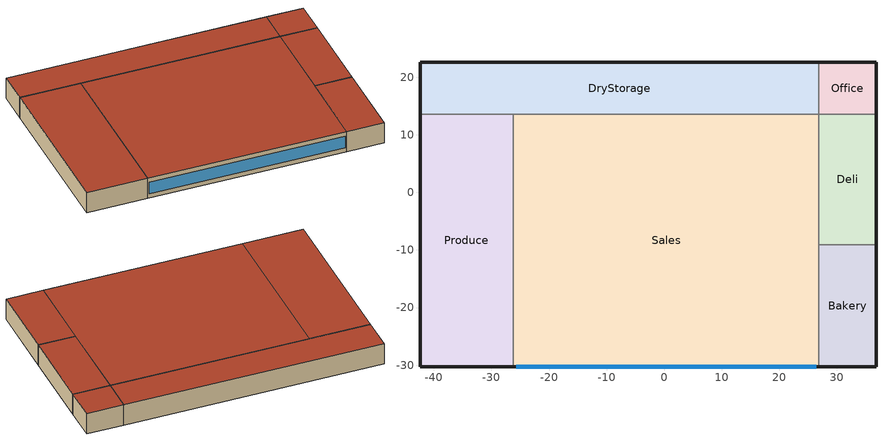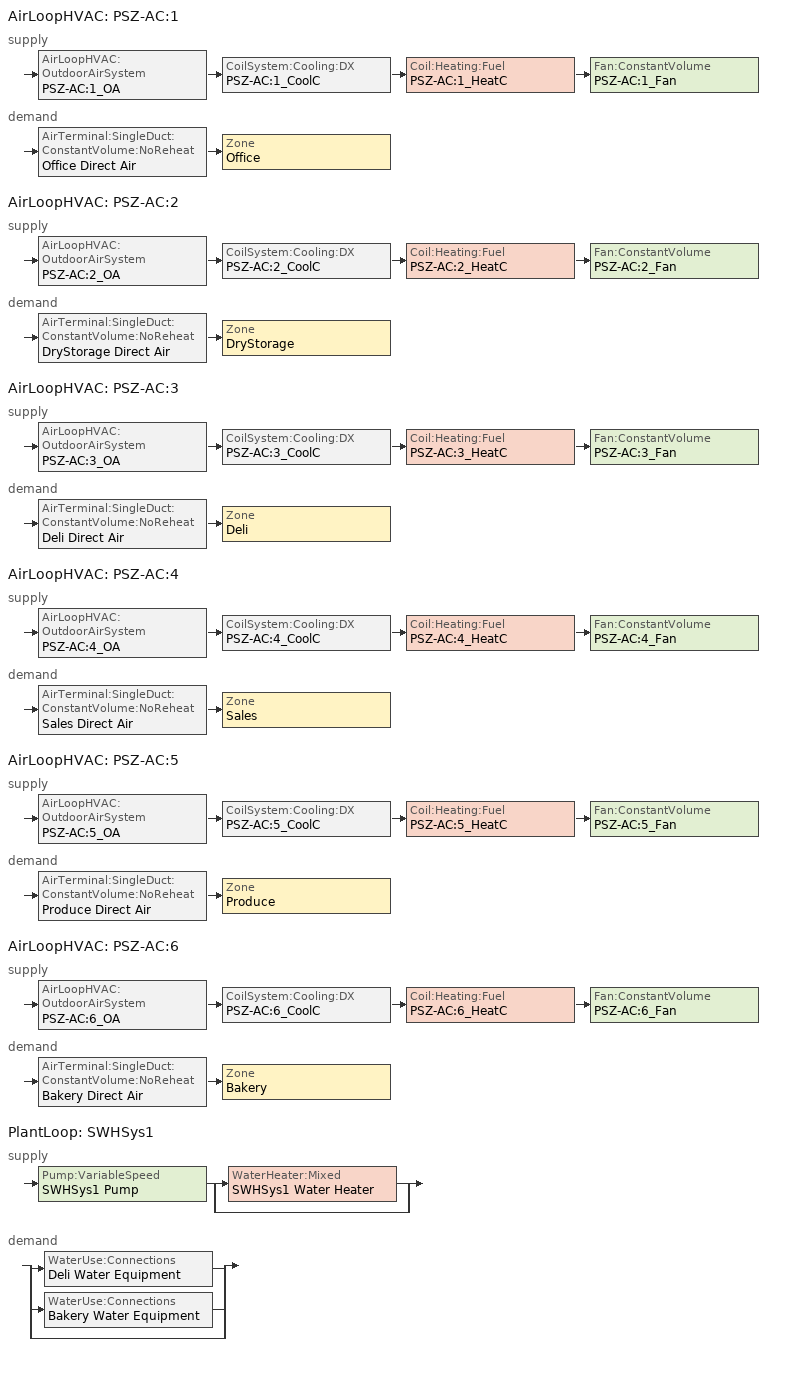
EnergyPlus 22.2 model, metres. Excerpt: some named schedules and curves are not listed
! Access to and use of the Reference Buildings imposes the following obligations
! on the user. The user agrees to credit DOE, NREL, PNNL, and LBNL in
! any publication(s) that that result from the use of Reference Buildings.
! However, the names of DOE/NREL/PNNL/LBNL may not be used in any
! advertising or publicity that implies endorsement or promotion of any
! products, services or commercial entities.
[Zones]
Bakery
 floor ground (ext-slab): 36.79,-9.13 36.79,-30.24 26.89,-30.24 26.89,-9.13 z0
 wall outside (Mass Non-res Ext Wall): 26.89,-30.24 36.79,-30.24 36.79,-9.13 z0:6.1
 wall to Sales (int-walls): 26.89,-9.13 26.89,-30.24 z0:6.1
 wall to Deli (int-walls): 36.79,-9.13 26.89,-9.13 z0:6.1
 roof outside (IEAD Non-res Roof): 26.89,-9.13 26.89,-30.24 36.79,-30.24 36.79,-9.13 z6.1
Sales
 floor ground (ext-slab): 26.89,13.58 26.89,-30.24 -26.17,-30.24 -26.17,13.58 z0
 wall outside (Mass Non-res Ext Wall): -26.17,-30.24 26.89,-30.24 z0:6.1
 wall to Deli (int-walls): 26.89,-9.13 26.89,13.58 z0:6.1
 wall to DryStorage (int-walls): 26.89,13.58 -26.17,13.58 z0:6.1
 wall to Produce (int-walls): -26.17,13.58 -26.17,-30.24 z0:6.1
 window (Window Non-res Fixed): -25.69,-30.24 26.41,-30.24 z1.37:4.73
 roof outside (IEAD Non-res Roof): -26.17,13.58 -26.17,-30.24 26.89,-30.24 26.89,13.58 z6.1
Deli
 floor ground (ext-slab): 36.79,13.58 36.79,-9.13 26.89,-9.13 26.89,13.58 z0
 wall outside (Mass Non-res Ext Wall): 36.79,-9.13 36.79,13.58 z0:6.1
 wall to Office (int-walls): 36.79,13.58 26.89,13.58 z0:6.1
 roof outside (IEAD Non-res Roof): 26.89,13.58 26.89,-9.13 36.79,-9.13 36.79,13.58 z6.1
DryStorage
 floor ground (ext-slab): 26.89,22.55 26.89,13.58 -42.4,13.58 -42.4,22.55 z0
 wall outside (Mass Non-res Ext Wall): 26.89,22.55 -42.4,22.55 -42.4,13.58 z0:6.1
 wall to Office (int-walls): 26.89,13.58 26.89,22.55 z0:6.1
 wall to Produce (int-walls): -42.4,13.58 -26.17,13.58 z0:6.1
 roof outside (IEAD Non-res Roof): -42.4,22.55 -42.4,13.58 26.89,13.58 26.89,22.55 z6.1
Office
 floor ground (ext-slab): 36.79,22.55 36.79,13.58 26.89,13.58 26.89,22.55 z0
 wall outside (Mass Non-res Ext Wall): 36.79,13.58 36.79,22.55 26.89,22.55 z0:6.1
 roof outside (IEAD Non-res Roof): 26.89,22.55 26.89,13.58 36.79,13.58 36.79,22.55 z6.1
Produce
 floor ground (ext-slab): -26.17,13.58 -26.17,-30.24 -42.4,-30.24 -42.4,13.58 z0
 wall outside (Mass Non-res Ext Wall): -42.4,13.58 -42.4,-30.24 -26.17,-30.24 z0:6.1
 roof outside (IEAD Non-res Roof): -42.4,13.58 -42.4,-30.24 -26.17,-30.24 -26.17,13.58 z6.1
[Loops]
AirLoopHVAC 'PSZ-AC:1'
 supply: AirLoopHVAC:OutdoorAirSystem 'PSZ-AC:1_OA' > CoilSystem:Cooling:DX 'PSZ-AC:1_CoolC' > Coil:Heating:Fuel 'PSZ-AC:1_HeatC' > Fan:ConstantVolume 'PSZ-AC:1_Fan'
 demand: AirTerminal:SingleDuct:ConstantVolume:NoReheat 'Office Direct Air' > Zone 'Office'
AirLoopHVAC 'PSZ-AC:2'
 supply: AirLoopHVAC:OutdoorAirSystem 'PSZ-AC:2_OA' > CoilSystem:Cooling:DX 'PSZ-AC:2_CoolC' > Coil:Heating:Fuel 'PSZ-AC:2_HeatC' > Fan:ConstantVolume 'PSZ-AC:2_Fan'
 demand: AirTerminal:SingleDuct:ConstantVolume:NoReheat 'DryStorage Direct Air' > Zone 'DryStorage'
AirLoopHVAC 'PSZ-AC:3'
 supply: AirLoopHVAC:OutdoorAirSystem 'PSZ-AC:3_OA' > CoilSystem:Cooling:DX 'PSZ-AC:3_CoolC' > Coil:Heating:Fuel 'PSZ-AC:3_HeatC' > Fan:ConstantVolume 'PSZ-AC:3_Fan'
 demand: AirTerminal:SingleDuct:ConstantVolume:NoReheat 'Deli Direct Air' > Zone 'Deli'
AirLoopHVAC 'PSZ-AC:4'
 supply: AirLoopHVAC:OutdoorAirSystem 'PSZ-AC:4_OA' > CoilSystem:Cooling:DX 'PSZ-AC:4_CoolC' > Coil:Heating:Fuel 'PSZ-AC:4_HeatC' > Fan:ConstantVolume 'PSZ-AC:4_Fan'
 demand: AirTerminal:SingleDuct:ConstantVolume:NoReheat 'Sales Direct Air' > Zone 'Sales'
AirLoopHVAC 'PSZ-AC:5'
 supply: AirLoopHVAC:OutdoorAirSystem 'PSZ-AC:5_OA' > CoilSystem:Cooling:DX 'PSZ-AC:5_CoolC' > Coil:Heating:Fuel 'PSZ-AC:5_HeatC' > Fan:ConstantVolume 'PSZ-AC:5_Fan'
 demand: AirTerminal:SingleDuct:ConstantVolume:NoReheat 'Produce Direct Air' > Zone 'Produce'
AirLoopHVAC 'PSZ-AC:6'
 supply: AirLoopHVAC:OutdoorAirSystem 'PSZ-AC:6_OA' > CoilSystem:Cooling:DX 'PSZ-AC:6_CoolC' > Coil:Heating:Fuel 'PSZ-AC:6_HeatC' > Fan:ConstantVolume 'PSZ-AC:6_Fan'
 demand: AirTerminal:SingleDuct:ConstantVolume:NoReheat 'Bakery Direct Air' > Zone 'Bakery'
PlantLoop 'SWHSys1'
 supply: Pump:VariableSpeed 'SWHSys1 Pump' > split
  | WaterHeater:Mixed 'SWHSys1 Water Heater'
  | bypass
 demand: split
  | WaterUse:Connections 'Deli Water Equipment'
  | WaterUse:Connections 'Bakery Water Equipment'
  | bypass
[Building]
Ref Bldg SuperMarket New2004_v1.3_5.0: North Axis {deg}=0; Terrain=City; Loads Convergence Tolerance Value {W}=0.04; Temperature Convergence Tolerance Value {deltaC}=0.2; Solar Distribution=FullInteriorAndExterior; Maximum Number of Warmup Days=25; Minimum Number of Warmup Days=6
[Site:Location]
USA NV-LAS VEGAS: Latitude {deg}=36.07; Longitude {deg}=-115.17; Time Zone {hr}=-8; Elevation {m}=664
[SizingPeriod:DesignDay] Day of Month=21; Humidity Condition Type=Wetbulb; Barometric Pressure {Pa}=93598; Rain Indicator=No; Snow Indicator=No; Daylight Saving Time Indicator=No; Solar Model Indicator=ASHRAEClearSky
Name | Month | Day Type | Maximum Dry-Bulb Temperature {C} | Daily Dry-Bulb Temperature Range {deltaC} | Wetbulb or DewPoint at Maximum Dry-Bulb {C} | Wind Speed {m/s} | Wind Direction {deg} | Sky Clearness
LAS_VEGAS Ann Htg 99.6% Condns DB | 1 | WinterDesignDay | -1.7 | 0 | -1.7 | 3.1 | 240 | 0
LAS_VEGAS Ann Clg .4% Condns WB=>MDB | 7 | SummerDesignDay | 34.7 | 13.6 | 21.9 | 5.3 | 230 | 1
[Site:WaterMainsTemperature]
Calculation Method=CORRELATION; Annual Average Outdoor Air Temperature {C}=19.48; Maximum Difference In Monthly Average Outdoor Air Temperatures {deltaC}=25.6
[Site:GroundTemperature:BuildingSurface]
18.89, 18.889, 18.895, 20.344, 20.899, 20.929, 20.753, 20.826, 21.013, 20.868, 19.246, 18.923
[Construction]
Mass Non-res Ext Wall: 1IN Stucco, 8IN Concrete HW, Mass NonRes Wall Insulation, 1/2IN Gypsum
IEAD Non-res Roof: Roof Membrane, IEAD NonRes Roof Insulation, Metal Decking
ext-slab: HW CONCRETE
int-walls: 1/2IN Gypsum, 1/2IN Gypsum
Window Non-res Fixed: NonRes Fixed Assembly Window
InteriorFurnishings: Std Wood 6inch
[Material] Thermal Absorptance=0.9
Name | Roughness | Thickness {m} | Conductivity {W/m-K} | Density {kg/m3} | Specific Heat {J/kg-K} | Solar Absorptance | Visible Absorptance
Mass NonRes Wall Insulation | MediumRough | 0.0365395 | 0.049 | 265 | 836.8 | 0.7 | 0.7
IEAD NonRes Roof Insulation | MediumRough | 0.124663 | 0.049 | 265 | 836.8 | 0.7 | 0.7
Std Wood 6inch | MediumSmooth | 0.15 | 0.12 | 540 | 1210 | 0.7 | 0.7
1/2IN Gypsum | Smooth | 0.0127 | 0.16 | 784.9 | 830 | 0.92 | 0.92
1IN Stucco | Smooth | 0.0253 | 0.6918 | 1858 | 837 | 0.92 | 0.92
8IN CONCRETE HW | Rough | 0.2032 | 1.311 | 2240 | 836.8 | 0.7 | 0.7
HW CONCRETE | Rough | 0.1016 | 1.311 | 2240 | 836.8 | 0.7 | 0.7
Roof Membrane | VeryRough | 0.0095 | 0.16 | 1121.29 | 1460 | 0.7 | 0.7
Metal Decking | MediumSmooth | 0.0015 | 45.006 | 7680 | 418.4 | 0.7 | 0.3
[WindowMaterial:SimpleGlazingSystem]
NonRes Fixed Assembly Window: U-Factor {W/m2-K}=3.23646; Solar Heat Gain Coefficient=0.25
[Zone] Type=1; Multiplier=1; Floor Area {m2}=autocalculate; Part of Total Floor Area=Yes
Bakery; Deli; DryStorage; Office; Produce; Sales
[People] Number of People Schedule=BLDG_OCC_SCH; Number of People Calculation Method=Area/Person; Fraction Radiant=0.3; Sensible Heat Fraction=AUTOCALCULATE; Activity Level Schedule=ACTIVITY_SCH; Enable ASHRAE 55 Comfort Warnings=No; Mean Radiant Temperature Calculation Type=ZoneAveraged; Work Efficiency Schedule=WORK_EFF_SCH; Clothing Insulation Calculation Method=ClothingInsulationSchedule; Clothing Insulation Schedule=CLOTHING_SCH; Air Velocity Schedule=AIR_VELO_SCH; Thermal Comfort Model 1 Type=FANGER
Name | Zone or ZoneList or Space or SpaceList | Floor Area per Person {m2/person}
Bakery People | Bakery | 11.61
Deli People | Deli | 11.61
DryStorage People | DryStorage | 27.87
Office People | Office | 18.58
Produce People | Produce | 11.61
Sales People | Sales | 11.61
[Lights] Schedule=BLDG_LIGHT_SCH; Design Level Calculation Method=Watts/Area; Return Air Fraction=0; Fraction Radiant=0.7; Fraction Visible=0.2; Fraction Replaceable=1; Return Air Fraction Calculated from Plenum Temperature=No
Name | Zone or ZoneList or Space or SpaceList | Watts per Zone Floor Area {W/m2}
Bakery_Lights | Bakery | 18.29
Deli_Lights | Deli | 18.29
DryStorage_Lights | DryStorage | 8.61
Office_Lights | Office | 11.84
Produce_Lights | Produce | 18.29
Sales_Lights | Sales | 18.29
[ElectricEquipment] Fraction Latent=0
Name | Zone or ZoneList or Space or SpaceList | Schedule | Design Level Calculation Method | Design Level {W} | Fraction Radiant | Fraction Lost | Watts per Zone Floor Area {W/m2}
Bakery_MiscPlug_Equip | Bakery | BLDG_EQUIP_SCH | EquipmentLevel | 11244 | 0.5 | 0
Deli_MiscPlug_Equip | Deli | BLDG_EQUIP_SCH | EquipmentLevel | 12105 | 0.5 | 0
DryStorage_MiscPlug_Equip | DryStorage | BLDG_EQUIP_SCH | Watts/Area |  | 0.5 | 0 | 8.07
Office_MiscPlug_Equip | Office | BLDG_EQUIP_SCH | Watts/Area |  | 0.5 | 0 | 8.07
Produce_MiscPlug_Equip | Produce | BLDG_EQUIP_SCH | Watts/Area |  | 0.5 | 0 | 5.38
Sales_MiscPlug_Equip | Sales | BLDG_EQUIP_SCH | Watts/Area |  | 0.5 | 0 | 5.38
Deli_Exhaust_Fan | Deli | Deli_Exhaust_SCH | EquipmentLevel | 524 | 0 | 1
[GasEquipment] Schedule=BLDG_EQUIP_SCH; Design Level Calculation Method=EquipmentLevel; Fraction Latent=0; Fraction Radiant=0.5; Fraction Lost=0
Name | Zone or ZoneList or Space or SpaceList | Design Level {W}
Bakery_MiscGas_Equip | Bakery | 5622
Deli_MiscGas_Equip | Deli | 6053
[Exterior:Lights]
Exterior Facade Lighting: Schedule=ALWAYS_ON; Design Level {W}=13577; Control Option=AstronomicalClock
[ZoneInfiltration:DesignFlowRate] Schedule=INFIL_HALF_ON_SCH; Design Flow Rate Calculation Method=Flow/ExteriorArea; Flow Rate per Exterior Surface Area {m3/s-m2}=0.000302; Constant Term Coefficient=1; Temperature Term Coefficient=0; Velocity Term Coefficient=0; Velocity Squared Term Coefficient=0
Name | Zone or ZoneList or Space or SpaceList
Bakery_Infiltration | Bakery
Deli_Infiltration | Deli
DryStorage_Infiltration | DryStorage
Office_Infiltration | Office
Produce_Infiltration | Produce
Sales_Infiltration | Sales
[InternalMass] Construction=InteriorFurnishings
Name | Zone or ZoneList | Surface Area {m2}
Bakery Internal Mass | Bakery | 418.0818
Deli Internal Mass | Deli | 449.4372
DryStorage Internal Mass | DryStorage | 1243.78
Office Internal Mass | Office | 177.6835
Produce Internal Mass | Produce | 1422.73
Sales Internal Mass | Sales | 4649.88
[ZoneMixing]
Deli Exhaust Fanmixing_0: Zone or Space=Deli; Schedule=HVACOperationSchd; Design Flow Rate Calculation Method=Flow/Zone; Design Flow Rate {m3/s}=1.0785; Source Zone or Space=Sales; Delta Temperature {deltaC}=0
[Fan:ConstantVolume] Availability Schedule=HVACOperationSchd; Maximum Flow Rate {m3/s}=AUTOSIZE; Motor In Airstream Fraction=1
Name | Fan Total Efficiency | Pressure Rise {Pa} | Motor Efficiency
PSZ-AC:1_Fan | 0.53625 | 622 | 0.825
PSZ-AC:2_Fan; PSZ-AC:3_Fan; PSZ-AC:5_Fan; PSZ-AC:6_Fan | 0.56875 | 622 | 0.875
PSZ-AC:4_Fan | 0.6006 | 1109.648 | 0.924
[Fan:ZoneExhaust] Availability Schedule=HVACOperationSchd
Name | Fan Total Efficiency | Pressure Rise {Pa} | Maximum Flow Rate {m3/s}
Bakery Exhaust Fan | 0.338 | 125 | 0.354
Deli Exhaust Fan | 1 | 1.0e-006 | 0.3375
Sales Exhaust Fan | 1 | 1.0e-006 | 1.0785
[Coil:Heating:Fuel] Availability Schedule=ALWAYS_ON; Fuel Type=NaturalGas; Nominal Capacity {W}=AUTOSIZE
Name | Burner Efficiency
PSZ-AC:1_HeatC; PSZ-AC:2_HeatC; PSZ-AC:6_HeatC | 0.8
PSZ-AC:3_HeatC; PSZ-AC:4_HeatC; PSZ-AC:5_HeatC | 0.78
[Coil:Cooling:DX:SingleSpeed]
PSZ-AC:1_CoolC DXCoil: Availability Schedule=ALWAYS_ON; Gross Rated Total Cooling Capacity {W}=AUTOSIZE; Gross Rated Sensible Heat Ratio=AUTOSIZE; Gross Rated Cooling COP {W/W}=3.66668; Rated Air Flow Rate {m3/s}=AUTOSIZE; Total Cooling Capacity Function of Temperature Curve=Cool-Cap-fT; Total Cooling Capacity Function of Flow Fraction Curve=ConstantCubic; Energy Input Ratio Function of Temperature Curve=Cool-EIR-fT; Energy Input Ratio Function of Flow Fraction Curve=ConstantCubic; Part Load Fraction Correlation Curve=Cool-PLF-fPLR
[Coil:Cooling:DX:TwoSpeed] Availability Schedule=ALWAYS_ON; High Speed Gross Rated Total Cooling Capacity {W}=AUTOSIZE; High Speed Rated Sensible Heat Ratio=AUTOSIZE; High Speed Rated Air Flow Rate {m3/s}=AUTOSIZE; Total Cooling Capacity Function of Temperature Curve=Measured_CoolCStandard10Ton_CapFT; Total Cooling Capacity Function of Flow Fraction Curve=Measured_CoolCStandard10Ton_CapFF; Energy Input Ratio Function of Temperature Curve=Measured_CoolCStandard10Ton_EIRFT; Energy Input Ratio Function of Flow Fraction Curve=Measured_CoolCStandard10Ton_EIRFFF; Part Load Fraction Correlation Curve=No_PLR_Degredation; Low Speed Gross Rated Total Cooling Capacity {W}=AUTOSIZE; Low Speed Gross Rated Sensible Heat Ratio=AUTOSIZE; Low Speed Rated Air Flow Rate {m3/s}=AUTOSIZE; Low Speed Total Cooling Capacity Function of Temperature Curve=Measured_LowSpeedCoolCapLSFT; Low Speed Energy Input Ratio Function of Temperature Curve=Measured_LowSpeedCoolEIRLSFT
Name | High Speed Gross Rated Cooling COP {W/W} | Low Speed Gross Rated Cooling COP {W/W}
PSZ-AC:2_CoolC DXCoil; PSZ-AC:3_CoolC DXCoil; PSZ-AC:5_CoolC DXCoil | 3.30033 | 3.34947
PSZ-AC:4_CoolC DXCoil | 3.23372 | 3.28187
PSZ-AC:6_CoolC DXCoil | 3.50016 | 3.55227
[Zone equipment]
Bakery: Bakery Exhaust Fan, Bakery Direct Air
Deli: Deli Exhaust Fan, Deli Direct Air
DryStorage: DryStorage Direct Air
Office: Office Direct Air
Produce: Produce Direct Air
Sales: Sales Exhaust Fan, Sales Direct Air
[Sizing:Zone] Zone Cooling Design Supply Air Temperature Input Method=SupplyAirTemperature; Zone Cooling Design Supply Air Temperature {C}=14; Zone Heating Design Supply Air Temperature Input Method=SupplyAirTemperature; Zone Heating Design Supply Air Temperature {C}=40; Zone Cooling Design Supply Air Humidity Ratio {kgWater/kgDryAir}=0.0085; Zone Heating Design Supply Air Humidity Ratio {kgWater/kgDryAir}=0.008; Cooling Design Air Flow Method=DesignDay; Heating Design Air Flow Method=DesignDay; Account for Dedicated Outdoor Air System=No; Dedicated Outdoor Air System Control Strategy=NeutralSupplyAir; Dedicated Outdoor Air Low Setpoint Temperature for Design {C}=autosize; Dedicated Outdoor Air High Setpoint Temperature for Design {C}=autosize; Zone Load Sizing Method=Sensible Load Only No Latent Load; Zone Latent Cooling Design Supply Air Humidity Ratio Input Method=HumidityRatioDifference; Zone Cooling Design Supply Air Humidity Ratio Difference {kgWater/kgDryAir}=0.005; Zone Latent Heating Design Supply Air Humidity Ratio Input Method=HumidityRatioDifference; Zone Humidification Design Supply Air Humidity Ratio Difference {kgWater/kgDryAir}=0.005
Name | Design Specification Outdoor Air Object
Bakery | SZ DSOA Bakery
Deli | SZ DSOA Deli
DryStorage | SZ DSOA DryStorage
Office | SZ DSOA Office
Produce | SZ DSOA Produce
Sales | SZ DSOA Sales
[DesignSpecification:OutdoorAir]
Name | Outdoor Air Method | Outdoor Air Flow per Zone Floor Area {m3/s-m2} | Outdoor Air Flow per Person {m3/s-person}
SZ DSOA Bakery; SZ DSOA Deli; SZ DSOA Produce; SZ DSOA Sales | Flow/Area | 0.0015
SZ DSOA DryStorage | Flow/Area | 0.00075
SZ DSOA Office | Flow/Person |  | 0.01
[ZoneControl:Thermostat] Control Type Schedule=Dual Zone Control Type Sched
Name | Zone or ZoneList | Control 1
Bakery Thermostat | Bakery | Bakery DualSPSched
Deli Thermostat | Deli | Deli DualSPSched
DryStorage Thermostat | DryStorage | DryStorage DualSPSched
Office Thermostat | Office | Office DualSPSched
Produce Thermostat | Produce | Produce DualSPSched
Sales Thermostat | Sales | Sales DualSPSched
[ThermostatSetpoint:DualSetpoint] Heating Setpoint Temperature Schedule=HTGSETP_SCH; Cooling Setpoint Temperature Schedule=CLGSETP_SCH
Bakery DualSPSched; Deli DualSPSched; DryStorage DualSPSched; Office DualSPSched; Produce DualSPSched; Sales DualSPSched
[SetpointManager:SingleZone:Reheat] Control Variable=Temperature; Minimum Supply Air Temperature {C}=10; Maximum Supply Air Temperature {C}=50
Name | Control Zone | Setpoint Node or NodeList
SupAirTemp MngrBakery | Bakery | PSZ-AC:6 Supply Equipment Outlet Node
SupAirTemp MngrDeli | Deli | PSZ-AC:3 Supply Equipment Outlet Node
SupAirTemp MngrDryStorage | DryStorage | PSZ-AC:2 Supply Equipment Outlet Node
SupAirTemp MngrOffice | Office | PSZ-AC:1 Supply Equipment Outlet Node
SupAirTemp MngrProduce | Produce | PSZ-AC:5 Supply Equipment Outlet Node
SupAirTemp MngrSales | Sales | PSZ-AC:4 Supply Equipment Outlet Node
[Sizing:System] Type of Load to Size On=Sensible; Design Outdoor Air Flow Rate {m3/s}=AUTOSIZE; Central Heating Maximum System Air Flow Ratio=1; Preheat Design Temperature {C}=7; Preheat Design Humidity Ratio {kgWater/kgDryAir}=0.008; Precool Design Temperature {C}=12.8; Precool Design Humidity Ratio {kgWater/kgDryAir}=0.008; Central Cooling Design Supply Air Temperature {C}=12.8; Central Heating Design Supply Air Temperature {C}=40; Type of Zone Sum to Use=NonCoincident; Central Cooling Design Supply Air Humidity Ratio {kgWater/kgDryAir}=0.0085; Central Heating Design Supply Air Humidity Ratio {kgWater/kgDryAir}=0.008; Cooling Supply Air Flow Rate Method=DesignDay; Heating Supply Air Flow Rate Method=DesignDay; System Outdoor Air Method=ZoneSum; Zone Maximum Outdoor Air Fraction=1; Cooling Design Capacity Method=CoolingDesignCapacity; Cooling Design Capacity {W}=autosize; Heating Design Capacity Method=HeatingDesignCapacity; Heating Design Capacity {W}=autosize; Central Cooling Capacity Control Method=OnOff
Name | 100% Outdoor Air in Cooling | 100% Outdoor Air in Heating
PSZ-AC:1; PSZ-AC:2; PSZ-AC:4; PSZ-AC:5; PSZ-AC:6 | No | No
PSZ-AC:3 | YES | YES
[Controller:OutdoorAir] Minimum Outdoor Air Flow Rate {m3/s}=AUTOSIZE; Maximum Outdoor Air Flow Rate {m3/s}=AUTOSIZE; Economizer Control Action Type=ModulateFlow; Economizer Maximum Limit Dry-Bulb Temperature {C}=28; Economizer Maximum Limit Enthalpy {J/kg}=64000; Economizer Minimum Limit Dry-Bulb Temperature {C}=-100; Lockout Type=NoLockout; Minimum Limit Type=FixedMinimum; Minimum Outdoor Air Schedule=MinOA_Sched
Name | Economizer Control Type
PSZ-AC:1_OA_Controller | NoEconomizer
PSZ-AC:2_OA_Controller; PSZ-AC:3_OA_Controller; PSZ-AC:4_OA_Controller; PSZ-AC:5_OA_Controller; PSZ-AC:6_OA_Controller | DifferentialDryBulb
[AirLoopHVAC] Design Supply Air Flow Rate {m3/s}=AUTOSIZE
PSZ-AC:1; PSZ-AC:2; PSZ-AC:3; PSZ-AC:4; PSZ-AC:5; PSZ-AC:6
[CoilSystem:Cooling:DX] Availability Schedule=ALWAYS_ON
Name | Cooling Coil
PSZ-AC:1_CoolC | PSZ-AC:1_CoolC DXCoil
PSZ-AC:2_CoolC | PSZ-AC:2_CoolC DXCoil
PSZ-AC:3_CoolC | PSZ-AC:3_CoolC DXCoil
PSZ-AC:4_CoolC | PSZ-AC:4_CoolC DXCoil
PSZ-AC:5_CoolC | PSZ-AC:5_CoolC DXCoil
PSZ-AC:6_CoolC | PSZ-AC:6_CoolC DXCoil
[AirTerminal:SingleDuct:ConstantVolume:NoReheat] Availability Schedule=ALWAYS_ON; Maximum Air Flow Rate {m3/s}=AUTOSIZE
Bakery Direct Air; Deli Direct Air; DryStorage Direct Air; Office Direct Air; Produce Direct Air; Sales Direct Air
[AvailabilityManager:NightCycle] Applicability Schedule=ALWAYS_ON; Fan Schedule=HVACOperationSchd; Control Type=CycleOnAny; Thermostat Tolerance {deltaC}=1; Cycling Run Time Control Type=FixedRunTime; Cycling Run Time {s}=1800
PSZ-AC:1 Availability Manager; PSZ-AC:2 Availability Manager; PSZ-AC:3 Availability Manager; PSZ-AC:4 Availability Manager; PSZ-AC:5 Availability Manager; PSZ-AC:6 Availability Manager
[SetpointManager:MixedAir] Control Variable=Temperature
Name | Setpoint Node or NodeList
PSZ-AC:1_CoolC SAT Manager | PSZ-AC:1_CoolC-PSZ-AC:1_HeatCNode
PSZ-AC:1_HeatC MixedAir Manager | PSZ-AC:1_HeatC-PSZ-AC:1_FanNode
PSZ-AC:1_OAMixed Air Temp Manager | PSZ-AC:1_OA-PSZ-AC:1_CoolCNode
PSZ-AC:2_CoolC SAT Manager | PSZ-AC:2_CoolC-PSZ-AC:2_HeatCNode
PSZ-AC:2_HeatC MixedAir Manager | PSZ-AC:2_HeatC-PSZ-AC:2_FanNode
PSZ-AC:2_OAMixed Air Temp Manager | PSZ-AC:2_OA-PSZ-AC:2_CoolCNode
PSZ-AC:3_CoolC SAT Manager | PSZ-AC:3_CoolC-PSZ-AC:3_HeatCNode
PSZ-AC:3_HeatC MixedAir Manager | PSZ-AC:3_HeatC-PSZ-AC:3_FanNode
PSZ-AC:3_OAMixed Air Temp Manager | PSZ-AC:3_OA-PSZ-AC:3_CoolCNode
PSZ-AC:4_CoolC SAT Manager | PSZ-AC:4_CoolC-PSZ-AC:4_HeatCNode
PSZ-AC:4_HeatC MixedAir Manager | PSZ-AC:4_HeatC-PSZ-AC:4_FanNode
PSZ-AC:4_OAMixed Air Temp Manager | PSZ-AC:4_OA-PSZ-AC:4_CoolCNode
PSZ-AC:5_CoolC SAT Manager | PSZ-AC:5_CoolC-PSZ-AC:5_HeatCNode
PSZ-AC:5_HeatC MixedAir Manager | PSZ-AC:5_HeatC-PSZ-AC:5_FanNode
PSZ-AC:5_OAMixed Air Temp Manager | PSZ-AC:5_OA-PSZ-AC:5_CoolCNode
PSZ-AC:6_CoolC SAT Manager | PSZ-AC:6_CoolC-PSZ-AC:6_HeatCNode
PSZ-AC:6_HeatC MixedAir Manager | PSZ-AC:6_HeatC-PSZ-AC:6_FanNode
PSZ-AC:6_OAMixed Air Temp Manager | PSZ-AC:6_OA-PSZ-AC:6_CoolCNode
[Refrigeration:Case] Availability Schedule=ALWAYS_ON; Rated Ambient Temperature {C}=23.88; Rated Ambient Relative Humidity {percent}=55; Latent Case Credit Curve Type=CaseTemperatureMethod; Case Lighting Schedule=BLDG_LIGHT_SCH; Fraction of Lighting Energy to Case=1; Minimum Anti-Sweat Heater Power per Unit Length {W/m}=0; Under Case HVAC Return Air Fraction=0
Name | Zone | Rated Total Cooling Capacity per Unit Length {W/m} | Rated Latent Heat Ratio | Rated Runtime Fraction | Case Length {m} | Case Operating Temperature {C} | Latent Case Credit Curve | Standard Case Fan Power per Unit Length {W/m} | Operating Case Fan Power per Unit Length {W/m} | Standard Case Lighting Power per Unit Length {W/m} | Case Anti-Sweat Heater Power per Unit Length {W/m} | Anti-Sweat Heater Control Type | Humidity at Zero Anti-Sweat Heater Energy {percent} | Case Height {m} | Fraction of Anti-Sweat Heater Energy to Case | Case Defrost Power per Unit Length {W/m} | Case Defrost Type | Case Defrost Schedule | Case Defrost Drip-Down Schedule | Defrost Energy Correction Curve Type | Refrigerated Case Restocking Schedule | Case Credit Fraction Schedule
Bakery_Case:1_WALKINFREEZER | Bakery | 461.52 | 0.1 | 0.4 | 2.4 | 2.2 | Bakery_Case:1_WALKINFREEZERSingleShelfHorizontal_LatentEnergyMult | 63 | 63 | 26.25 | 0 | None | 0 | 0 | 0 | 0 | NONE | Bakery_Case:1_WALKINFREEZER_CaseDefrost2aDaySched | Bakery_Case:1_WALKINFREEZER_CaseDripDown2aDaySched | None | Bakery_Case:1_WALKINFREEZER_WalkInStockingSched | Bakery_Case:1_WALKINFREEZER_CaseCreditReduxSched
Deli_Case:1_ MULTIDECKDIARYANDDELICASE | Deli | 1442.25 | 0.3 | 0.85 | 3 | 2.2 | Deli_Case:1_ MULTIDECKDIARYANDDELICASEMultiShelfVertical_LatentEnergyMult | 87.6 | 87.6 | 38.7 | 65.6 | None | 0 | 0 | 0.2 | 0 | OffCycle | Deli_Case:1_ MULTIDECKDIARYANDDELICASE_CaseDefrost2aDaySched | Deli_Case:1_ MULTIDECKDIARYANDDELICASE_CaseDripDown2aDaySched | None | Deli_Case:1_ MULTIDECKDIARYANDDELICASE_CaseStockingSched | Deli_Case:1_ MULTIDECKDIARYANDDELICASE_CaseCreditReduxSched
Deli_Case:2_WALKINFREEZER | Deli | 461.52 | 0.1 | 0.4 | 4.8 | 2.2 | Deli_Case:2_WALKINFREEZERSingleShelfHorizontal_LatentEnergyMult | 97.1 | 97.1 | 26.25 | 0 | None | 0 | 0 | 0 | 511.8 | ELECTRIC | Deli_Case:2_WALKINFREEZER_CaseDefrost2aDaySched | Deli_Case:2_WALKINFREEZER_CaseDripDown2aDaySched | None | Deli_Case:2_WALKINFREEZER_WalkInStockingSched | Deli_Case:2_WALKINFREEZER_CaseCreditReduxSched
Produce_Case:1_ MULTIDECKDIARYANDDELICASE | Produce | 1442.25 | 0.3 | 0.85 | 30 | 2.2 | Produce_Case:1_ MULTIDECKDIARYANDDELICASEMultiShelfVertical_LatentEnergyMult | 41 | 41 | 60 | 0 | None | 0 | 0 | 0.2 | 0 | OffCycle | Produce_Case:1_ MULTIDECKDIARYANDDELICASE_CaseDefrost2aDaySched | Produce_Case:1_ MULTIDECKDIARYANDDELICASE_CaseDripDown2aDaySched | None | Produce_Case:1_ MULTIDECKDIARYANDDELICASE_CaseStockingSched | Produce_Case:1_ MULTIDECKDIARYANDDELICASE_CaseCreditReduxSched
Sales_Case:1_MEATDISPLAYCASE | Sales | 1442.25 | 0.1 | 0.85 | 33.58 | 2.2 | Sales_Case:1_MEATDISPLAYCASE_SingleShelfHorizontal_LatentEnergyMult | 87.6 | 87.6 | 38.7 | 65.6 | LINEAR | 35 | 1.5 | 0.2 | 443 | ELECTRIC | Sales_Case:1_MEATDISPLAYCASE_CaseDefrost2aDaySched | Sales_Case:1_MEATDISPLAYCASE_CaseDripDown2aDaySched |  | Sales_Case:1_MEATDISPLAYCASE_CaseStockingSched
Sales_Case:2_ MULTIDECKDIARYANDDELICASE | Sales | 1442.25 | 0.3 | 0.85 | 49.25 | 2.2 | Sales_Case:2_ MULTIDECKDIARYANDDELICASEMultiShelfVertical_LatentEnergyMult | 41 | 41 | 60 | 0 | None | 0 | 0 | 0.2 | 0 | OffCycle | Sales_Case:2_ MULTIDECKDIARYANDDELICASE_CaseDefrost2aDaySched | Sales_Case:2_ MULTIDECKDIARYANDDELICASE_CaseDripDown2aDaySched | None | Sales_Case:2_ MULTIDECKDIARYANDDELICASE_CaseStockingSched | Sales_Case:2_ MULTIDECKDIARYANDDELICASE_CaseCreditReduxSched
Sales_Case:3_GLASSDOORFROZENFOOD | Sales | 538.44 | 0.13 | 0.85 | 81.69 | -15 | Sales_Case:3_GLASSDOORFROZENFOODSingleShelfHorizontal_LatentEnergyMult | 65.6 | 65.6 | 108.3 | 233 | HeatBalanceMethod | 1.5 | 1.5 | 0.2 | 1312 | ELECTRIC | Sales_Case:3_GLASSDOORFROZENFOOD_CaseDefrost2aDaySched | Sales_Case:3_GLASSDOORFROZENFOOD_CaseDripDown2aDaySched |  | Sales_Case:3_GLASSDOORFROZENFOOD_CaseStockingSched | Sales_Case:3_GLASSDOORFROZENFOOD_CaseCreditReduxSched
Sales_Case:4_OPENWELLICECREAMDISPLAYCASE | Sales | 528.83 | 0.1 | 0.85 | 39.01 | -12 | Sales_Case:4_OPENWELLICECREAMDISPLAYCASESingleShelfHorizontal_LatentEnergyMult | 32.8 | 32.8 | 0 | 78.7 | LINEAR | 35 | 1.5 | 0.2 | 1378 | ELECTRIC | Sales_Case:4_OPENWELLICECREAMDISPLAYCASE_CaseDefrost2aDaySched | Sales_Case:4_OPENWELLICECREAMDISPLAYCASE_CaseDripDown2aDaySched | None | Sales_Case:4_OPENWELLICECREAMDISPLAYCASE_CaseStockingSched | Sales_Case:4_OPENWELLICECREAMDISPLAYCASE_CaseCreditReduxSched
Sales_Case:5_WALKINFREEZER | Sales | 461.52 | 0.1 | 0.4 | 10.44 | 2.2 | Sales_Case:5_WALKINFREEZERSingleShelfHorizontal_LatentEnergyMult | 97 | 97 | 26.25 | 0 | None | 0 | 0 | 0 | 511.8 | ELECTRIC | Sales_Case:5_WALKINFREEZER_CaseDefrost2aDaySched | Sales_Case:5_WALKINFREEZER_CaseDripDown2aDaySched | None | Sales_Case:5_WALKINFREEZER_WalkInStockingSched | Sales_Case:5_WALKINFREEZER_CaseCreditReduxSched
Sales_Case:6_WALKINFREEZER | Sales | 461.52 | 0.1 | 0.4 | 96.66 | 2.2 | Sales_Case:6_WALKINFREEZERSingleShelfHorizontal_LatentEnergyMult | 63 | 63 | 26.25 | 0 | None | 0 | 0 | 0 | 0 | NONE | Sales_Case:6_WALKINFREEZER_CaseDefrost2aDaySched | Sales_Case:6_WALKINFREEZER_CaseDripDown2aDaySched | None | Sales_Case:6_WALKINFREEZER_WalkInStockingSched | Sales_Case:6_WALKINFREEZER_CaseCreditReduxSched
Sales_Case:7_WALKINFREEZER | Sales | 615.36 | 0.1 | 0.4 | 38.1 | -23.3 | Sales_Case:7_WALKINFREEZERSingleShelfHorizontal_LatentEnergyMult | 105 | 105 | 26.25 | 0 | None | 0 | 0 | 0 | 761.15 | ELECTRIC | Sales_Case:7_WALKINFREEZER_CaseDefrost2aDaySched | Sales_Case:7_WALKINFREEZER_CaseDripDown2aDaySched | None | Sales_Case:7_WALKINFREEZER_WalkInStockingSched | Sales_Case:7_WALKINFREEZER_CaseCreditReduxSched
[Refrigeration:CompressorRack] Heat Rejection Location=OUTDOORS; Design Condenser Fan Power {W}=4500; Condenser Type=AIRCOOLED
Name | Design Compressor Rack COP {W/W} | Compressor Rack COP Function of Temperature Curve | Condenser Fan Power Function of Temperature Curve | Refrigeration Case Name or WalkIn Name or CaseAndWalkInList
RACKA | 2.5 | RACKA_RackCOPfTCurve | RACKA_RackCondFanCurve | RACKAcase list
RACKB | 1.3 | RACKB_RackCOPfTCurve | RACKB_RackCondFanCurve2 | RACKBcase list
RACKC | 2.5 | RACKC_RackCOPfTCurve | RACKC_RackCondFanCurve | RACKCcase list
RACKD | 1.3 | RACKD_RackCOPfTCurve | RACKD_RackCondFanCurve2 | Sales_Case:7_WALKINFREEZER
[Refrigeration:CaseAndWalkInList]
Name | Case or WalkIn 1 | Case or WalkIn 2 | Case or WalkIn 3 | Case or WalkIn 4
RACKAcase list | Deli_Case:1_ MULTIDECKDIARYANDDELICASE | Sales_Case:1_MEATDISPLAYCASE | Sales_Case:2_ MULTIDECKDIARYANDDELICASE | Produce_Case:1_ MULTIDECKDIARYANDDELICASE
RACKBcase list | Sales_Case:3_GLASSDOORFROZENFOOD | Sales_Case:4_OPENWELLICECREAMDISPLAYCASE
RACKCcase list | Deli_Case:2_WALKINFREEZER | Sales_Case:5_WALKINFREEZER | Sales_Case:6_WALKINFREEZER | Bakery_Case:1_WALKINFREEZER
[WaterHeater:Mixed]
SWHSys1 Water Heater: Tank Volume {m3}=0.4; Setpoint Temperature Schedule=SWHSys1 Water Heater Setpoint Temperature Schedule Name; Deadband Temperature Difference {deltaC}=2; Maximum Temperature Limit {C}=82.2222; Heater Control Type=Cycle; Heater Maximum Capacity {W}=845000; Heater Fuel Type=NATURALGAS; Heater Thermal Efficiency=0.8; Off Cycle Parasitic Fuel Consumption Rate {W}=20; Off Cycle Parasitic Fuel Type=NATURALGAS; Off Cycle Parasitic Heat Fraction to Tank=0.8; On Cycle Parasitic Fuel Type=NATURALGAS; Ambient Temperature Indicator=SCHEDULE; Ambient Temperature Schedule=SWHSys1 Water Heater Ambient Temperature Schedule Name; Off Cycle Loss Coefficient to Ambient Temperature {W/K}=6; On Cycle Loss Coefficient to Ambient Temperature {W/K}=6; Use Side Effectiveness=1; Source Side Effectiveness=1; Use Side Design Flow Rate {m3/s}=AUTOSIZE; Source Side Design Flow Rate {m3/s}=AUTOSIZE; Indirect Water Heating Recovery Time {hr}=1.5
[Pump:VariableSpeed]
SWHSys1 Pump: Design Maximum Flow Rate {m3/s}=AUTOSIZE; Design Pump Head {Pa}=0.1; Design Power Consumption {W}=AUTOSIZE; Motor Efficiency=1; Fraction of Motor Inefficiencies to Fluid Stream=0; Coefficient 1 of the Part Load Performance Curve=0; Coefficient 2 of the Part Load Performance Curve=1; Coefficient 3 of the Part Load Performance Curve=0; Coefficient 4 of the Part Load Performance Curve=0; Design Minimum Flow Rate {m3/s}=0; Pump Control Type=Intermittent
[WaterUse:Equipment] Peak Flow Rate {m3/s}=5.25e-06; Flow Rate Fraction Schedule=BLDG_SWH_SCH; Target Temperature Schedule=Water Equipment Temp Sched; Hot Water Supply Temperature Schedule=Water Equipment Hot Supply Temp Sched; Sensible Fraction Schedule=Water Equipment Sensible fract sched; Latent Fraction Schedule=Water Equipment Latent fract sched
Name | Zone
Bakery Water Equipment | Bakery
Deli Water Equipment | Deli
[PlantEquipmentList]
SWHSys1 Equipment List: SWHSys1 Water Heater
[Sizing:Plant]
SWHSys1: Loop Type=Heating; Design Loop Exit Temperature {C}=60; Loop Design Temperature Difference {deltaC}=5
[SetpointManager:Scheduled]
SWHSys1 Loop Setpoint Manager: Control Variable=Temperature; Schedule=SWHSys1-Loop-Temp-Schedule; Setpoint Node or NodeList=SWHSys1 Supply Outlet Node
[PlantEquipmentOperationSchemes]
SWHSys1 Loop Operation Scheme List: Control Scheme 1=SWHSys1 Operation Scheme; Control Scheme 1 Schedule=PlantOnSched
[PlantEquipmentOperation:HeatingLoad]
SWHSys1 Operation Scheme: Load Range 1 Lower Limit {W}=0; Load Range 1 Upper Limit {W}=1000000000000000; Range 1 Equipment List=SWHSys1 Equipment List
[PlantLoop]
SWHSys1: Fluid Type=Water; Plant Equipment Operation Scheme=SWHSys1 Loop Operation Scheme List; Maximum Loop Temperature {C}=60; Minimum Loop Temperature {C}=10; Maximum Loop Flow Rate {m3/s}=AUTOSIZE; Minimum Loop Flow Rate {m3/s}=0; Plant Loop Volume {m3}=AUTOSIZE; Load Distribution Scheme=Optimal
[WaterUse:Connections]
Name | Water Use Equipment 1
Bakery Water Equipment | Bakery Water Equipment
Deli Water Equipment | Deli Water Equipment
[UtilityCost:Tariff]
Name | Output Meter | Conversion Factor Choice | Time of Use Period Schedule | Season Schedule | Demand Window Length | Monthly Charge or Variable | Group
NevadaPower_LGS-3_LargeGeneral | Electricity:Facility | kWh | NevadaPowTOUSched | NevadaPowSeasonsSched | HalfHour | 184 | Comm Elect
NevadaPower_LGS-2_LargeGeneral | Electricity:Facility | kWh | NevadaPowTOUSched | NevadaPowSeasonsSched | HalfHour | 179 | Comm Elect
NevadaPower_LGS-1_LargeGeneral | Electricity:Facility | kWh |  |  | HalfHour | 15.7 | Comm Elect
NevadaPower_GS_GeneralService | Electricity:Facility | kWh |  |  | HalfHour | 11 | Comm Elect
NV_EIAMonthlyRateGas | NaturalGas:Facility | MCF |  |  |  | 0 | Comm Gas
[UtilityCost:Charge:Simple]
Name | Utility Cost Charge Simple | Tariff | Source Variable | Season | Category Variable | Cost per Unit Value or Variable
 | SummerPeakEnergyCharge | NevadaPower_LGS-3_LargeGeneral | PeakEnergy | Summer | EnergyCharges | 0.0858
 | SummerOffPeakEnergyCharge | NevadaPower_LGS-3_LargeGeneral | OffPeakEnergy | Summer | EnergyCharges | 0.0484
 | SummerShoulderEnergyCharge | NevadaPower_LGS-3_LargeGeneral | ShoulderEnergy | Summer | EnergyCharges | 0.0706
 | WinterEnergyCharge | NevadaPower_LGS-3_LargeGeneral | totalEnergy | Winter | EnergyCharges | 0.04925
 | DeferredAccountingEnergyCharge | NevadaPower_LGS-3_LargeGeneral | totalEnergy | Annual | EnergyCharges | 0.0128
 | FacilitiesDemandCharge | NevadaPower_LGS-3_LargeGeneral | totalDemand | Annual | DemandCharges | 2.94
 | WinterDemandCharge | NevadaPower_LGS-3_LargeGeneral | totalDemand | Winter | DemandCharges | 0.5
 | SummerOnPeakDemandCharge | NevadaPower_LGS-3_LargeGeneral | PeakDemand | Summer | DemandCharges | 8.36
 | SummerShoulderDemandCharge | NevadaPower_LGS-3_LargeGeneral | ShoulderDemand | Summer | DemandCharges | 0.43
 | TaxofSixPtfivePercent | NevadaPower_LGS-3_LargeGeneral | SubTotal | Annual | Taxes | 0.065
 | SummerPeakEnergyCharge | NevadaPower_LGS-2_LargeGeneral | PeakEnergy | Summer | EnergyCharges | 0.0889
 | SummerOffPeakEnergyCharge | NevadaPower_LGS-2_LargeGeneral | OffPeakEnergy | Summer | EnergyCharges | 0.0502
 | SummerShoulderEnergyCharge | NevadaPower_LGS-2_LargeGeneral | ShoulderEnergy | Summer | EnergyCharges | 0.0725
 | WinterEnergyCharge | NevadaPower_LGS-2_LargeGeneral | totalEnergy | Winter | EnergyCharges | 0.0509
 | DeferredAccountingEnergyCharge | NevadaPower_LGS-2_LargeGeneral | totalEnergy | Annual | EnergyCharges | 0.0128
 | FacilitiesDemandCharge | NevadaPower_LGS-2_LargeGeneral | totalDemand | Annual | DemandCharges | 2.74
 | WinterDemandCharge | NevadaPower_LGS-2_LargeGeneral | totalDemand | Winter | DemandCharges | 0.25
 | SummerOnPeakDemandCharge | NevadaPower_LGS-2_LargeGeneral | PeakDemand | Summer | DemandCharges | 7.16
 | SummerShoulderDemandCharge | NevadaPower_LGS-2_LargeGeneral | ShoulderDemand | Summer | DemandCharges | 0.39
 | TaxofSixPtfivePercent | NevadaPower_LGS-2_LargeGeneral | SubTotal | Annual | Taxes | 0.065
 | AnnualElectConsumpCharge | NevadaPower_LGS-1_LargeGeneral | totalEnergy | Annual | EnergyCharges | 0.0646
 | AnnualDefferredAccountingCharge | NevadaPower_LGS-1_LargeGeneral | totalEnergy | Annual | EnergyCharges | 0.0128
 | AnnualFacilitiesDemandCharge | NevadaPower_LGS-1_LargeGeneral | totalDemand | Annual | DemandCharges | 3.77
 | AnnualDemandCharge | NevadaPower_LGS-1_LargeGeneral | totalDemand | Annual | DemandCharges | 1.1
 | TaxofSixPtfivePercent | NevadaPower_LGS-1_LargeGeneral | SubTotal | Annual | Taxes | 0.065
 | AnnualElectConsumpCharge | NevadaPower_GS_GeneralService | totalEnergy | Annual | EnergyCharges | 0.0783
 | AnnualDefferredAccountingCharge | NevadaPower_GS_GeneralService | totalEnergy | Annual | EnergyCharges | 0.0128
 | TaxofSixPtfivePercent | NevadaPower_GS_GeneralService | SubTotal | Annual | Taxes | 0.065
 | MonthlyRateGasCharge | NV_EIAMonthlyRateGas | totalEnergy | Annual | EnergyCharges | NV_MonthlyGasRates
 | TaxofSixPtfivePercent | NV_EIAMonthlyRateGas | SubTotal | Annual | Taxes | 0.065
[UtilityCost:Qualify] Season=Annual; Threshold Test=Count
Name | Utility Cost Qualify | Tariff | Variable | Qualify Type | Threshold Value or Variable | Number of Months
 | MinDemand1000kw | NevadaPower_LGS-3_LargeGeneral | TotalDemand | Minimum | 1000 | 12
 | MinEnergy3500kwh | NevadaPower_LGS-3_LargeGeneral | TotalEnergy | Minimum | 3500 | 12
 | MinDemand300kw | NevadaPower_LGS-2_LargeGeneral | TotalDemand | Minimum | 300 | 12
 | MinEnergy3500kwh | NevadaPower_LGS-2_LargeGeneral | TotalEnergy | Minimum | 3500 | 12
 | MaxDemand1000kw | NevadaPower_LGS-2_LargeGeneral | TotalDemand | Maximum | 1000 | 1
 | MaxDemand300kw | NevadaPower_LGS-1_LargeGeneral | TotalDemand | Maximum | 300 | 1
 | MinEnergy3500kwh | NevadaPower_LGS-1_LargeGeneral | TotalEnergy | Minimum | 3500 | 12
 | MaxDemand300kw | NevadaPower_GS_GeneralService | TotalDemand | Maximum | 300 | 1
 | MaxEnergy3500kwh | NevadaPower_GS_GeneralService | TotalEnergy | Maximum | 3500 | 1
[UtilityCost:Variable]
NV_MonthlyGasRates: Tariff=NV_EIAMonthlyRateGas; Variable Type=Currency; January Value=7.51; February Value=7.65; March Value=7.82; April Value=7.88; May Value=7.78; June Value=8.22; July Value=8.87; August Value=9.26; September Value=9.02; October Value=9.31; November Value=7.45; December Value=7.24
[Schedule:Compact]
ALWAYS_ON: Through: 12/31, For: AllDays, Until: 24:00, 1
Deli_Exhaust_SCH: Through: 12/31, For: WinterDesignDay SummerDesignDay, Until: 24:00, 1, For: AllOtherDays, Until: 06:00, 0, Until: 22:00, 1, Until: 24:00, 0
BLDG_EQUIP_SCH: Through: 12/31, For: Weekdays, Until: 06:00, 0.2, Until: 08:00, 0.4, Until: 09:00, 0.7, Until: 18:00, 0.9, Until: 20:00, 0.8, Until: 21:00, 0.7, Until: 22:00, 0.4, Until: 24:00, 0.2, For: Saturday, Until: 06:00, 0.15, Until: 08:00, 0.3, Until: 09:00, 0.5, Until: 10:00, 0.8, Until: 18:00, 0.9, Until: 19:00, 0.7, Until: 21:00, 0.5, Until: 22:00, 0.3, Until: 24:00, 0.15, For: SummerDesignDay, Until: 24:00, 1, For: WinterDesignDay, Until: 24:00, 0, For: Sunday Holidays AllOtherDays, Until: 06:00, 0.15, Until: 10:00, 0.3, Until: 12:00, 0.6, Until: 17:00, 0.8, Until: 18:00, 0.6, Until: 22:00, 0.4, Until: 24:00, 0.15
BLDG_LIGHT_SCH: Through: 12/31, For: Weekdays, Until: 06:00, 0.05, Until: 08:00, 0.2, Until: 09:00, 0.5, Until: 18:00, 0.9, Until: 20:00, 0.6, Until: 21:00, 0.5, Until: 22:00, 0.2, Until: 24:00, 0.05, For: Saturday, Until: 06:00, 0.05, Until: 08:00, 0.1, Until: 09:00, 0.3, Until: 10:00, 0.6, Until: 18:00, 0.9, Until: 19:00, 0.5, Until: 21:00, 0.3, Until: 22:00, 0.1, Until: 24:00, 0.05, For: SummerDesignDay, Until: 24:00, 1, For: WinterDesignDay, Until: 24:00, 0, For: Sunday Holidays AllOtherDays, Until: 06:00, 0.05, Until: 10:00, 0.1, Until: 12:00, 0.4, Until: 17:00, 0.6, Until: 18:00, 0.4, Until: 22:00, 0.2, Until: 24:00, 0.05
BLDG_OCC_SCH: Through: 12/31, For: Weekdays, Until: 06:00, 0, Until: 08:00, 0.1, Until: 09:00, 0.2, Until: 11:00, 0.5, Until: 15:00, 0.7, Until: 16:00, 0.8, Until: 17:00, 0.7, Until: 19:00, 0.5, Until: 22:00, 0.3, Until: 24:00, 0, For: SummerDesignDay, Until: 24:00, 1, For: Saturday, Until: 06:00, 0, Until: 08:00, 0.1, Until: 09:00, 0.2, Until: 10:00, 0.5, Until: 11:00, 0.6, Until: 17:00, 0.8, Until: 18:00, 0.6, Until: 21:00, 0.2, Until: 22:00, 0.1, Until: 24:00, 0, For: WinterDesignDay, Until: 24:00, 0, For: Sunday Holidays AllOtherDays, Until: 06:00, 0, Until: 10:00, 0.1, Until: 12:00, 0.2, Until: 17:00, 0.4, Until: 18:00, 0.2, Until: 22:00, 0.1, Until: 24:00, 0
INFIL_HALF_ON_SCH: Through: 12/31, For: Weekdays SummerDesignDay, Until: 06:00, 1, Until: 22:00, 0.5, Until: 24:00, 1, For: Saturday, Until: 06:00, 1, Until: 22:00, 0.5, Until: 24:00, 1, For: WinterDesignDay, Until: 24:00, 1, For: Sunday Holidays AllOtherDays, Until: 08:00, 1, Until: 17:00, 0.5, Until: 24:00, 1
CLOTHING_SCH: Through: 04/30, For: AllDays, Until: 24:00, 1, Through: 09/30, For: AllDays, Until: 24:00, 0.5, Through: 12/31, For: AllDays, Until: 24:00, 1
WORK_EFF_SCH: Through: 12/31, For: AllDays, Until: 24:00, 0
ACTIVITY_SCH: Through: 12/31, For: AllDays, Until: 24:00, 120
AIR_VELO_SCH: Through: 12/31, For: AllDays, Until: 24:00, 0.2
HVACOperationSchd; MinOA_Sched: Through: 12/31, For: AllDays, Until: 06:00, 0, Until: 22:00, 1, Until: 24:00, 0
Dual Zone Control Type Sched: Through: 12/31, For: AllDays, Until: 24:00, 4
Bakery_Case:1_WALKINFREEZER_CaseCreditReduxSched; Deli_Case:2_WALKINFREEZER_CaseCreditReduxSched; Sales_Case:5_WALKINFREEZER_CaseCreditReduxSched; Sales_Case:6_WALKINFREEZER_CaseCreditReduxSched; Sales_Case:7_WALKINFREEZER_CaseCreditReduxSched: Through: 12/31, For:AllDays, Interpolate:No, Until: 7:00, 0.2, Until: 21:00, 0.4, Until: 24:00, 0.2
Bakery_Case:1_WALKINFREEZER_CaseDefrost2aDaySched; Deli_Case:1_ MULTIDECKDIARYANDDELICASE_CaseDefrost2aDaySched; Deli_Case:2_WALKINFREEZER_CaseDefrost2aDaySched; Produce_Case:1_ MULTIDECKDIARYANDDELICASE_CaseDefrost2aDaySched; Sales_Case:1_MEATDISPLAYCASE_CaseDefrost2aDaySched; Sales_Case:2_ MULTIDECKDIARYANDDELICASE_CaseDefrost2aDaySched; Sales_Case:4_OPENWELLICECREAMDISPLAYCASE_CaseDefrost2aDaySched; Sales_Case:5_WALKINFREEZER_CaseDefrost2aDaySched; Sales_Case:6_WALKINFREEZER_CaseDefrost2aDaySched; Sales_Case:7_WALKINFREEZER_CaseDefrost2aDaySched: Through: 12/31, For:AllDays, Interpolate:Average, Until: 11:00, 0, Until: 11:20, 1, Until: 23:00, 0, Until: 23:20, 1, Until: 24:00, 0
Bakery_Case:1_WALKINFREEZER_CaseDripDown2aDaySched; Deli_Case:1_ MULTIDECKDIARYANDDELICASE_CaseDripDown2aDaySched; Deli_Case:2_WALKINFREEZER_CaseDripDown2aDaySched; Produce_Case:1_ MULTIDECKDIARYANDDELICASE_CaseDripDown2aDaySched; Sales_Case:1_MEATDISPLAYCASE_CaseDripDown2aDaySched; Sales_Case:2_ MULTIDECKDIARYANDDELICASE_CaseDripDown2aDaySched; Sales_Case:4_OPENWELLICECREAMDISPLAYCASE_CaseDripDown2aDaySched; Sales_Case:5_WALKINFREEZER_CaseDripDown2aDaySched; Sales_Case:6_WALKINFREEZER_CaseDripDown2aDaySched; Sales_Case:7_WALKINFREEZER_CaseDripDown2aDaySched: Through: 12/31, For:AllDays, Interpolate:Average, Until: 11:00, 0, Until: 11:30, 1, Until: 23:00, 0, Until: 23:30, 1, Until: 24:00, 0
Bakery_Case:1_WALKINFREEZER_WalkInStockingSched; Deli_Case:2_WALKINFREEZER_WalkInStockingSched; Sales_Case:5_WALKINFREEZER_WalkInStockingSched; Sales_Case:6_WALKINFREEZER_WalkInStockingSched; Sales_Case:7_WALKINFREEZER_WalkInStockingSched: Through: 12/31, For: Tuesday Friday, Until: 4:00, 0, Until: 5:00, 725, Until: 6:00, 417, Until: 7:00, 290, Until: 24:00, 0, For: AllOtherDays, Until: 4:00, 0, Until: 5:00, 125, Until: 6:00, 117, Until: 7:00, 90, Until: 19:00, 0, Until: 20:00, 125, Until: 21:00, 117, Until: 22:00, 90, Until: 24:00, 0
Deli_Case:1_ MULTIDECKDIARYANDDELICASE_CaseCreditReduxSched; Produce_Case:1_ MULTIDECKDIARYANDDELICASE_CaseCreditReduxSched; Sales_Case:2_ MULTIDECKDIARYANDDELICASE_CaseCreditReduxSched; Sales_Case:3_GLASSDOORFROZENFOOD_CaseCreditReduxSched; Sales_Case:4_OPENWELLICECREAMDISPLAYCASE_CaseCreditReduxSched: Through: 12/31, For:AllDays, Interpolate:No, Until: 7:00, 0.2, Until: 21:00, 0.6, Until: 24:00, 0.2
Deli_Case:1_ MULTIDECKDIARYANDDELICASE_CaseStockingSched; Produce_Case:1_ MULTIDECKDIARYANDDELICASE_CaseStockingSched; Sales_Case:1_MEATDISPLAYCASE_CaseStockingSched; Sales_Case:2_ MULTIDECKDIARYANDDELICASE_CaseStockingSched; Sales_Case:3_GLASSDOORFROZENFOOD_CaseStockingSched; Sales_Case:4_OPENWELLICECREAMDISPLAYCASE_CaseStockingSched: Through: 12/31, For:AllDays, Until: 13:00, 0, Until: 14:00, 50, Until: 15:00, 35, Until: 24:00, 0
Sales_Case:3_GLASSDOORFROZENFOOD_CaseDefrost2aDaySched: Through: 12/31, For:AllDays, Interpolate:Average, Until: 8:00, 0, Until: 8:17, 1, Until: 18:00, 0, Until: 18:17, 1, Until: 24:00, 0
Sales_Case:3_GLASSDOORFROZENFOOD_CaseDripDown2aDaySched: Through: 12/31, For:AllDays, Interpolate:Average, Until: 8:00, 0, Until: 8:22, 1, Until: 18:00, 0, Until: 18:22, 1, Until: 24:00, 0
[Curve:Quadratic]
Name | Coefficient1 Constant | Coefficient2 x | Coefficient3 x**2 | Minimum Value of x | Maximum Value of x | Minimum Curve Output | Maximum Curve Output
Cool-PLF-fPLR | 0.909496 | 0.0986477 | -0.00819488 | 0 | 1 | 0.7 | 1
Measured_CoolCStandard10Ton_CapFF | 0.7685 | 0.2315 | 0 | 0.776 | 1.197
Measured_CoolCStandard10Ton_EIRFFF | 1.192 | -0.1917 | 0 | 0.776 | 1.197
No_PLR_Degredation | 1 | 0 | 0 | 0 | 1
[Curve:Cubic]
Name | Coefficient1 Constant | Coefficient2 x | Coefficient3 x**2 | Coefficient4 x**3 | Minimum Value of x | Maximum Value of x
ConstantCubic | 1 | 0 | 0 | 0 | -100 | 100
Bakery_Case:1_WALKINFREEZERSingleShelfHorizontal_LatentEnergyMult; Deli_Case:2_WALKINFREEZERSingleShelfHorizontal_LatentEnergyMult; Sales_Case:1_MEATDISPLAYCASE_SingleShelfHorizontal_LatentEnergyMult; Sales_Case:3_GLASSDOORFROZENFOODSingleShelfHorizontal_LatentEnergyMult; Sales_Case:4_OPENWELLICECREAMDISPLAYCASESingleShelfHorizontal_LatentEnergyMult; Sales_Case:5_WALKINFREEZERSingleShelfHorizontal_LatentEnergyMult; Sales_Case:6_WALKINFREEZERSingleShelfHorizontal_LatentEnergyMult; Sales_Case:7_WALKINFREEZERSingleShelfHorizontal_LatentEnergyMult | 0.020376 | 0.00024378 | 1.14e-05 | 1.811e-07 | -35 | 20
Deli_Case:1_ MULTIDECKDIARYANDDELICASEMultiShelfVertical_LatentEnergyMult; Produce_Case:1_ MULTIDECKDIARYANDDELICASEMultiShelfVertical_LatentEnergyMult; Sales_Case:2_ MULTIDECKDIARYANDDELICASEMultiShelfVertical_LatentEnergyMult | 0.0265263 | 0.00107803 | -6.02558e-05 | 1.23732e-06 | -35 | 20
[Curve:Biquadratic]
Name | Coefficient1 Constant | Coefficient2 x | Coefficient3 x**2 | Coefficient4 y | Coefficient5 y**2 | Coefficient6 x*y | Minimum Value of x | Maximum Value of x | Minimum Value of y | Maximum Value of y
Cool-Cap-fT | 0.971212 | -0.0152755 | 0.00144345 | -0.00039321 | -6.8364e-06 | -0.000290596 | -100 | 100 | -100 | 100
Cool-EIR-fT | 0.286871 | 0.0239022 | -0.000810648 | 0.0134585 | 0.000338936 | -0.000487004 | -100 | 100 | -100 | 100
Measured_LowSpeedCoolCapLSFT | 0.4136 | 0.03105 | 0 | 0.006952 | -0.0002128 | 0 | 11.1 | 29.4 | 10 | 50.3
Measured_CoolCStandard10Ton_CapFT | 0.52357 | 0.03478 | 0 | -0.001915 | -0.00010838 | 0 | 11.1 | 29.4 | 10 | 50.3
Measured_LowSpeedCoolEIRLSFT | 1.1389 | -0.04518 | 0.0014298 | 0.006044 | 0.0006745 | -0.0012325 | 11.1 | 29.4 | 10 | 50.3
Measured_CoolCStandard10Ton_EIRFT | 0.9847 | -0.04285 | 0.0013562 | 0.009934 | 0.0006398 | -0.001169 | 11.1 | 29.4 | 10 | 50.3
